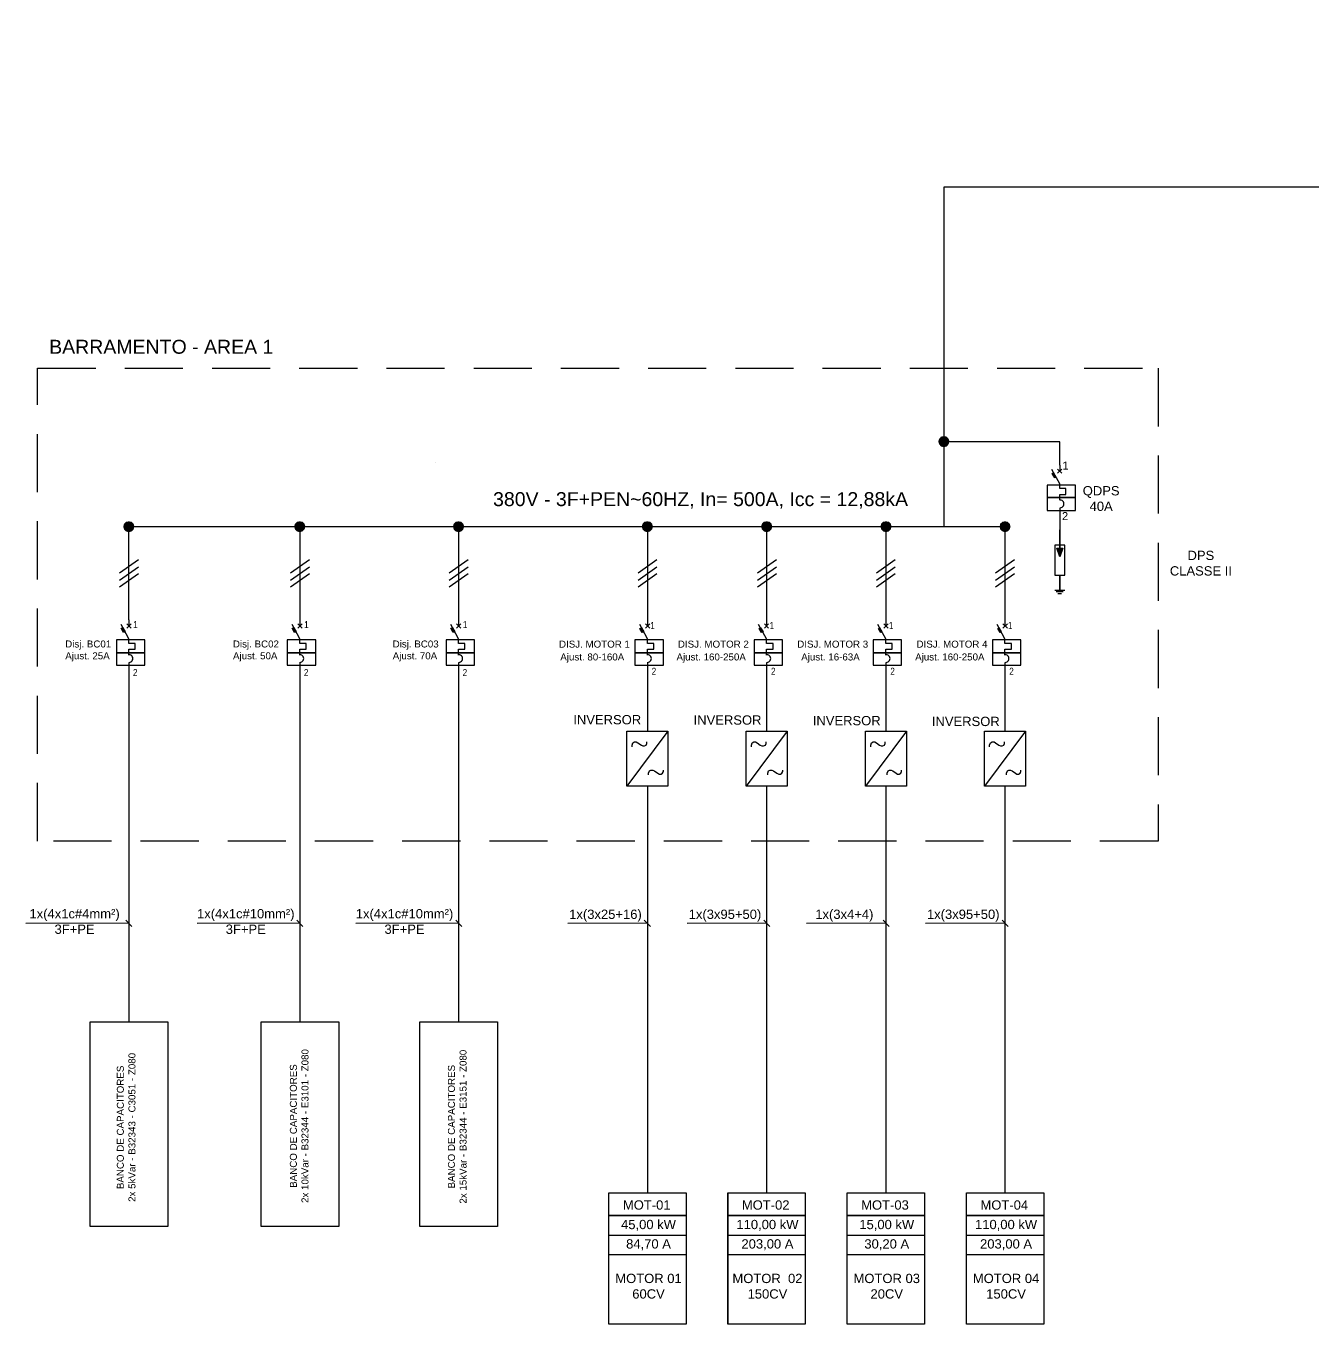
# Model space of a CAD drawing. Extents: x 40 to 807, y 68 to 581.
# Drawn here: x 40 to 316.7, y 68.1 to 347.1 of the extents above; entities that cross this region are included whole.
import ezdxf

# ---------------------------------------------------------------- set-up
doc = ezdxf.new("R2010")
doc.units = 0
doc.header["$MEASUREMENT"] = 0
doc.linetypes.add('DASHED2', pattern=[0.375, 0.25, -0.125])
doc.layers.get('0').update_dxf_attribs({"linetype": 'CONTINUOUS'})
for name, color, linetype in [('Elétrico2', 7, 'CONTINUOUS'), ('PDF_.M3G_INTERLIGAÇAO', 1, 'CONTINUOUS'), ('PDF_0_Fase', 1, 'CONTINUOUS')]:
    doc.layers.add(name, color=color, linetype=linetype)
for name, color, linetype, true_color in [('PDF_.M3G_COMPONENTES', 7, 'CONTINUOUS', 0xbababa), ('PDF_.M3G_PAINEIS', 7, 'CONTINUOUS', 0x767676), ('PDF_Text', 7, 'CONTINUOUS', 0xbababa)]:
    doc.layers.add(name, color=color, linetype=linetype, true_color=true_color)
doc.styles.add('Arial Narrow', font='ARIALN.TTF')
doc.styles.add('PDF ArialMT', font='arial.ttf')

msp = doc.modelspace()

# ---------------------------------------------------------------- linework, layer by layer
at = {"color": 3, "linetype": 'DASHED2', "ltscale": 50}
msp.add_lwpolyline([(42.52, 273.53), (283.4, 273.53), (283.4, 171.9), (42.52, 171.9)], close=True, dxfattribs=at)
at = {"layer": 'Elétrico2'}
for points in [[(60.14, 229.57), (64.2, 232.42)], [(96.89, 229.57), (100.95, 232.42)], [(131.02, 229.57), (135.08, 232.42)], [(171.61, 229.57), (175.67, 232.42)], [(197.27, 229.57), (201.33, 232.42)], [(222.83, 229.57), (226.89, 232.42)], [(248.48, 229.57), (252.54, 232.42)], [(60.14, 228.01), (64.2, 230.86)], [(60.14, 226.55), (64.2, 229.4)], [(96.89, 228.01), (100.95, 230.86)], [(96.89, 226.55), (100.95, 229.4)], [(131.02, 228.01), (135.08, 230.86)], [(131.02, 226.55), (135.08, 229.4)], [(171.61, 228.01), (175.67, 230.86)], [(171.61, 226.55), (175.67, 229.4)], [(197.27, 228.01), (201.33, 230.86)], [(197.27, 226.55), (201.33, 229.4)], [(222.83, 228.01), (226.89, 230.86)], [(222.83, 226.55), (226.89, 229.4)], [(248.48, 228.01), (252.54, 230.86)], [(248.48, 226.55), (252.54, 229.4)], [(62.13, 211.86), (62.13, 212.38), (62.13, 213.16), (63.51, 213.16), (63.51, 214.37), (62.13, 214.37), (62.13, 215.4), (60.48, 218.43)], [(61.69, 217.65), (62.64, 218.6)], [(61.69, 218.6), (62.64, 217.65)], [(62.13, 219.46), (62.13, 218.08)], [(98.88, 211.86), (98.88, 212.38), (98.88, 213.16), (100.26, 213.16), (100.26, 214.37), (98.88, 214.37), (98.88, 215.4), (97.24, 218.43)], [(98.45, 217.65), (99.4, 218.6)], [(98.45, 218.6), (99.4, 217.65)], [(98.88, 219.46), (98.88, 218.08)], [(133.01, 211.86), (133.01, 212.38), (133.01, 213.16), (134.39, 213.16), (134.39, 214.37), (133.01, 214.37), (133.01, 215.4), (131.37, 218.43)], [(132.58, 217.65), (133.53, 218.6)], [(132.58, 218.6), (133.53, 217.65)], [(133.01, 219.46), (133.01, 218.08)], [(173.6, 211.86), (173.6, 212.38), (173.6, 213.16), (174.98, 213.16), (174.98, 214.37), (173.6, 214.37), (173.6, 215.4), (171.96, 218.43)], [(173.17, 217.65), (174.12, 218.6)], [(173.17, 218.6), (174.12, 217.65)], [(173.6, 219.46), (173.6, 218.08)], [(199.25, 211.86), (199.25, 212.38), (199.25, 213.16), (200.63, 213.16), (200.63, 214.37), (199.25, 214.37), (199.25, 215.4), (197.53, 218.43)], [(198.82, 217.65), (199.68, 218.6)], [(198.82, 218.6), (199.68, 217.65)], [(199.25, 219.46), (199.25, 218.08)], [(224.9, 211.86), (224.9, 212.38), (224.9, 213.16), (226.2, 213.16), (226.2, 214.37), (224.9, 214.37), (224.9, 215.4), (223.18, 218.43)], [(224.47, 217.65), (225.34, 218.6)], [(224.47, 218.6), (225.34, 217.65)], [(224.9, 219.46), (224.9, 218.08)], [(250.47, 211.86), (250.47, 212.38), (250.47, 213.16), (251.85, 213.16), (251.85, 214.37), (250.47, 214.37), (250.47, 215.4), (248.83, 218.43)], [(250.04, 217.65), (250.99, 218.6)], [(250.04, 218.6), (250.99, 217.65)], [(250.47, 219.46), (250.47, 218.08)], [(62.13, 210.22), (62.13, 209.7), (62.13, 208.58)], [(98.88, 210.22), (98.88, 209.7), (98.88, 208.58)], [(133.01, 210.22), (133.01, 209.7), (133.01, 208.58)], [(173.6, 210.22), (173.6, 209.7), (173.6, 208.58)], [(199.25, 210.22), (199.25, 209.7), (199.25, 208.58)], [(224.9, 210.22), (224.9, 209.7), (224.9, 208.58)], [(250.47, 210.22), (250.47, 209.7), (250.47, 208.58)], [(178.01, 195.54), (169.2, 183.71)], [(203.66, 195.54), (194.85, 183.71)], [(229.31, 195.54), (220.5, 183.71)], [(254.87, 195.54), (246.06, 183.71)], [(170.32, 192.17), (170.32, 192.52), (170.49, 193.03), (170.84, 193.21), (171.18, 193.21), (171.53, 193.03), (172.31, 192.52), (172.65, 192.34), (173, 192.34), (173.34, 192.52), (173.52, 192.86), (173.52, 193.21)], [(195.97, 192.17), (195.97, 192.52), (196.14, 193.03), (196.49, 193.21), (196.83, 193.21), (197.18, 193.03), (197.87, 192.52), (198.22, 192.34), (198.56, 192.34), (198.99, 192.52), (199.17, 192.86), (199.17, 193.21)], [(221.62, 192.17), (221.62, 192.52), (221.8, 193.03), (222.14, 193.21), (222.49, 193.21), (222.83, 193.03), (223.52, 192.52), (223.87, 192.34), (224.21, 192.34), (224.56, 192.52), (224.73, 192.86), (224.73, 193.21)], [(247.19, 192.17), (247.19, 192.52), (247.36, 193.03), (247.71, 193.21), (248.14, 193.21), (248.48, 193.03), (249.17, 192.52), (249.52, 192.34), (249.87, 192.34), (250.21, 192.52), (250.38, 192.86), (250.38, 193.21)], [(173.86, 186.12), (173.86, 186.47), (174.03, 186.99), (174.38, 187.16), (174.81, 187.16), (175.16, 186.99), (175.85, 186.47), (176.19, 186.3), (176.54, 186.3), (176.88, 186.47), (177.06, 186.82), (177.06, 187.16)], [(199.51, 186.12), (199.51, 186.47), (199.68, 186.99), (200.03, 187.16), (200.38, 187.16), (200.72, 186.99), (201.41, 186.47), (201.84, 186.3), (202.19, 186.3), (202.54, 186.47), (202.71, 186.82), (202.71, 187.16)], [(225.16, 186.12), (225.16, 186.47), (225.34, 186.99), (225.68, 187.16), (226.03, 187.16), (226.37, 186.99), (227.06, 186.47), (227.41, 186.3), (227.75, 186.3), (228.1, 186.47), (228.27, 186.82), (228.27, 187.16)], [(250.82, 186.12), (250.82, 186.47), (250.99, 186.99), (251.33, 187.16), (251.68, 187.16), (252.02, 186.99), (252.72, 186.47), (253.06, 186.3), (253.41, 186.3), (253.75, 186.47), (253.92, 186.82), (253.92, 187.16)], [(62.08, 154.25), (40.01, 154.2)], [(62.77, 153.56), (61.48, 154.86)], [(98.88, 154.25), (76.81, 154.2)], [(99.57, 153.56), (98.27, 154.86)], [(133.01, 154.25), (110.94, 154.2)], [(133.7, 153.56), (132.4, 154.86)], [(173.56, 154.25), (156.47, 154.21)], [(174.25, 153.56), (172.95, 154.86)], [(199.25, 154.25), (182.17, 154.21)], [(199.94, 153.56), (198.65, 154.86)], [(224.9, 154.25), (207.82, 154.21)], [(225.6, 153.56), (224.3, 154.86)], [(250.47, 154.25), (233.38, 154.21)], [(251.16, 153.56), (249.87, 154.86)], [(181.98, 91.38), (165.31, 91.38), (181.98, 91.38)], [(207.54, 91.38), (190.88, 91.38), (207.54, 91.38)], [(233.2, 91.38), (216.53, 91.38), (233.2, 91.38)], [(258.85, 91.38), (242.18, 91.38), (258.85, 91.38)], [(165.31, 87.15), (181.98, 87.15)], [(190.88, 87.15), (207.54, 87.15)], [(216.53, 87.15), (233.2, 87.15)], [(242.18, 87.15), (258.85, 87.15)], [(165.31, 83), (181.98, 83)], [(190.88, 83), (207.54, 83)], [(216.53, 83), (233.2, 83)], [(242.18, 83), (258.85, 83)]]:
    msp.add_lwpolyline(points, dxfattribs=at)
for points in [[(60.48, 217.65), (60.83, 217.74), (61.35, 216.87), (61, 216.7)], [(97.24, 217.65), (97.58, 217.74), (98.1, 216.87), (97.76, 216.7)], [(131.37, 217.65), (131.71, 217.74), (132.23, 216.87), (131.89, 216.7)], [(171.96, 217.56), (172.31, 217.74), (172.82, 216.87), (172.48, 216.7)], [(197.61, 217.56), (197.96, 217.74), (198.48, 216.87), (198.13, 216.7)], [(223.26, 217.56), (223.52, 217.74), (224.04, 216.87), (223.78, 216.7)], [(248.92, 217.56), (249.17, 217.74), (249.69, 216.87), (249.43, 216.7)], [(59.45, 212.38), (65.58, 212.38), (65.58, 215.14), (59.45, 215.14)], [(96.2, 212.38), (102.33, 212.38), (102.33, 215.14), (96.2, 215.14)], [(130.33, 212.38), (136.46, 212.38), (136.46, 215.14), (130.33, 215.14)], [(170.92, 212.38), (177.06, 212.38), (177.06, 215.14), (170.92, 215.14)], [(196.58, 212.38), (202.62, 212.38), (202.62, 215.14), (196.58, 215.14)], [(222.14, 212.38), (228.27, 212.38), (228.27, 215.14), (222.14, 215.14)], [(247.79, 212.38), (253.92, 212.38), (253.92, 215.14), (247.79, 215.14)], [(59.45, 209.7), (65.58, 209.7), (65.58, 212.38), (59.45, 212.38)], [(96.2, 209.7), (102.33, 209.7), (102.33, 212.38), (96.2, 212.38)], [(130.33, 209.7), (136.46, 209.7), (136.46, 212.38), (130.33, 212.38)], [(170.92, 209.7), (177.06, 209.7), (177.06, 212.38), (170.92, 212.38)], [(196.58, 209.7), (202.62, 209.7), (202.62, 212.38), (196.58, 212.38)], [(222.14, 209.7), (228.27, 209.7), (228.27, 212.38), (222.14, 212.38)], [(247.79, 209.7), (253.92, 209.7), (253.92, 212.38), (247.79, 212.38)], [(169.2, 195.54), (178.01, 195.54), (178.01, 183.71), (169.2, 183.71)], [(194.85, 195.54), (203.66, 195.54), (203.66, 183.71), (194.85, 183.71)], [(220.5, 195.54), (229.31, 195.54), (229.31, 183.71), (220.5, 183.71)], [(246.06, 195.54), (254.87, 195.54), (254.87, 183.71), (246.06, 183.71)], [(53.83, 89.05), (53.83, 133.01), (70.5, 133.01), (70.5, 89.05)], [(90.59, 89.05), (90.59, 133.01), (107.26, 133.01), (107.26, 89.05)], [(124.72, 89.05), (124.72, 133.01), (141.39, 133.01), (141.39, 89.05)], [(181.98, 68.07), (165.31, 68.07), (165.31, 96.3), (181.98, 96.3)], [(207.54, 68.07), (190.88, 68.07), (190.88, 96.3), (207.54, 96.3)], [(207.54, 68.07), (190.96, 68.07), (190.96, 96.3), (207.54, 96.3)], [(233.2, 68.07), (216.53, 68.07), (216.53, 96.3), (233.2, 96.3)], [(233.2, 68.07), (216.53, 68.07), (216.53, 96.3), (233.2, 96.3)], [(258.85, 68.07), (242.18, 68.07), (242.18, 96.3), (258.85, 96.3)]]:
    msp.add_lwpolyline(points, close=True, dxfattribs=at)
for centre, start, end in [((62.17, 211.13), 269.9995, 90.0005), ((98.92, 211.13), 269.9995, 90.0005), ((133.05, 211.13), 269.9995, 90.0005), ((173.64, 211.13), 269.9995, 90.0005), ((199.3, 211.13), 269.9991, 90.0009), ((224.95, 211.13), 269.9991, 90.0009), ((250.51, 211.13), 269.9991, 90.0009)]:
    msp.add_arc(centre, 0.82, start, end, dxfattribs=at)
for points in [[(60.83, 217.74), (60.92, 217.65), (60.48, 217.65)], [(97.58, 217.74), (97.67, 217.65), (97.24, 217.65)], [(131.71, 217.74), (131.8, 217.65), (131.37, 217.65)], [(172.31, 217.74), (172.39, 217.56), (171.96, 217.56)], [(197.96, 217.74), (198.04, 217.56), (197.61, 217.56)], [(223.52, 217.74), (223.61, 217.56), (223.26, 217.56)], [(249.17, 217.74), (249.26, 217.56), (248.92, 217.56)], [(60.48, 217.65), (60.92, 216.87), (61.35, 216.87)], [(60.48, 217.65), (60.92, 217.65), (61.35, 216.87)], [(60.92, 216.87), (61.35, 216.87), (61, 216.7)], [(97.24, 217.65), (97.67, 216.87), (98.1, 216.87)], [(97.24, 217.65), (97.67, 217.65), (98.1, 216.87)], [(97.67, 216.87), (98.1, 216.87), (97.76, 216.7)], [(131.37, 217.65), (131.8, 216.87), (132.23, 216.87)], [(131.37, 217.65), (131.8, 217.65), (132.23, 216.87)], [(131.8, 216.87), (132.23, 216.87), (131.89, 216.7)], [(171.96, 217.56), (172.39, 216.87), (172.82, 216.87)], [(171.96, 217.56), (172.39, 217.56), (172.82, 216.87)], [(172.39, 216.87), (172.82, 216.87), (172.48, 216.7)], [(197.61, 217.56), (198.04, 216.87), (198.48, 216.87)], [(197.61, 217.56), (198.04, 217.56), (198.48, 216.87)], [(198.04, 216.87), (198.48, 216.87), (198.13, 216.7)], [(223.26, 217.56), (223.7, 216.87), (224.04, 216.87)], [(223.26, 217.56), (223.61, 217.56), (224.04, 216.87)], [(223.7, 216.87), (224.04, 216.87), (223.78, 216.7)], [(248.92, 217.56), (249.26, 216.87), (249.69, 216.87)], [(248.92, 217.56), (249.26, 217.56), (249.69, 216.87)], [(249.26, 216.87), (249.69, 216.87), (249.43, 216.7)]]:
    msp.add_solid(points, dxfattribs=at)
at = {"layer": 'PDF_.M3G_COMPONENTES', "linetype": 'Continuous', "lineweight": 25}
for points in [[(262.3, 245.2), (262.3, 245.72), (262.3, 246.41), (263.6, 246.41), (263.6, 247.71), (262.3, 247.71), (262.3, 248.66), (260.57, 251.77)], [(261.78, 250.99), (262.73, 251.85)], [(261.78, 251.85), (262.73, 250.99)], [(262.3, 252.72), (262.3, 251.42)], [(262.3, 243.47), (262.3, 242.96), (262.3, 241.92)], [(261.18, 225.85), (263.34, 225.85)], [(261.52, 225.51), (262.99, 225.51)], [(261.87, 225.08), (262.65, 225.08)]]:
    msp.add_lwpolyline(points, dxfattribs=at)
for points in [[(259.54, 245.72), (265.67, 245.72), (265.67, 248.4), (259.54, 248.4)], [(260.66, 250.9), (260.92, 251.07), (261.44, 250.12), (261.18, 249.95)], [(259.54, 242.96), (265.67, 242.96), (265.67, 245.72), (259.54, 245.72)], [(262.3, 234.84), (262.3, 238.81)], [(262.3, 234.84), (262.3, 238.81)], [(261.18, 229.05), (263.34, 229.05), (263.34, 235.53), (261.18, 235.53)], [(261.18, 229.05), (263.34, 229.05), (263.34, 235.53), (261.18, 235.53)], [(261.18, 229.05), (263.34, 229.05), (263.34, 235.53), (261.18, 235.53)], [(261.18, 229.05), (263.34, 229.05), (263.34, 235.53), (261.18, 235.53)], [(261.61, 234.84), (262.91, 234.84), (262.3, 233.02)], [(261.61, 234.84), (262.91, 234.84), (262.3, 233.02)], [(261.61, 234.84), (262.91, 234.84), (262.3, 233.02)], [(261.61, 234.84), (262.91, 234.84), (262.3, 233.02)], [(262.3, 225.85), (262.3, 229.05)], [(262.3, 225.85), (262.3, 229.05)]]:
    msp.add_lwpolyline(points, close=True, dxfattribs=at)
at = {"layer": 'PDF_.M3G_COMPONENTES', "linetype": 'Continuous', "lineweight": 0}
msp.add_lwpolyline([(262.3, 233.11), (262.3, 235.53)], close=True, dxfattribs=at)
msp.add_lwpolyline([(262.3, 233.11), (262.3, 235.53)], close=True, dxfattribs=at)
at = {"layer": 'PDF_.M3G_COMPONENTES', "linetype": 'Continuous', "lineweight": 25}
msp.add_arc((262.35, 244.38), 0.82, 269.9991, 90.0009, dxfattribs=at)
at = {"layer": 'PDF_.M3G_COMPONENTES', "linetype": 'Continuous', "transparency": 33554559}
for points in [[(260.92, 251.07), (261.01, 250.9), (260.66, 250.9)], [(260.66, 250.9), (261.09, 250.12), (261.44, 250.12)], [(260.66, 250.9), (261.01, 250.9), (261.44, 250.12)], [(261.09, 250.12), (261.44, 250.12), (261.18, 249.95)], [(261.61, 234.84), (262.91, 234.84), (262.3, 233.02)], [(261.61, 234.84), (262.91, 234.84), (262.3, 233.02)], [(261.61, 234.84), (262.91, 234.84), (262.3, 233.02)], [(261.61, 234.84), (262.91, 234.84), (262.3, 233.02)]]:
    msp.add_solid(points, dxfattribs=at)
at = {"layer": 'PDF_.M3G_INTERLIGAÇAO', "linetype": 'Continuous', "lineweight": 25}
for p, q in [((98.88, 239.5), (98.88, 218.77)), ((133.01, 239.5), (133.01, 218.77))]:
    msp.add_line(p, q, dxfattribs=at)
for points in [[(406.3, 347.12), (406.3, 312.48), (237.34, 312.48), (237.34, 239.5)], [(262.3, 252.72), (262.3, 257.72), (237.34, 257.72)], [(262.3, 241.92), (262.3, 236.91)], [(62.16, 219.46), (62.16, 239.5), (250.47, 239.5), (250.47, 219.46)], [(173.6, 239.5), (173.6, 219.46)], [(199.25, 239.5), (199.25, 219.46)], [(224.9, 239.5), (224.9, 219.46)], [(62.13, 208.58), (62.13, 133.01)], [(98.88, 208.58), (98.88, 133.01)], [(133.01, 208.58), (133.01, 133.01)], [(173.6, 208.58), (173.6, 195.54)], [(199.25, 208.58), (199.25, 195.54)], [(224.9, 208.58), (224.9, 195.54)], [(250.47, 208.58), (250.47, 195.54)], [(173.6, 183.71), (173.6, 96.3)], [(199.25, 183.71), (199.25, 96.3)], [(224.9, 183.71), (224.9, 96.3)], [(250.47, 183.71), (250.47, 96.3)]]:
    msp.add_lwpolyline(points, dxfattribs=at)
at = {"layer": 'PDF_.M3G_PAINEIS', "linetype": 'Continuous', "lineweight": 25}
msp.add_lwpolyline([(128, 253.23), (128, 253.23)], dxfattribs=at)
at = {"layer": 'PDF_0_Fase', "linetype": 'Continuous', "transparency": 33554559}
for points in [[(237.34, 257.81), (236.31, 258.33), (236.13, 257.81)], [(236.13, 257.81), (236.31, 257.21), (237.34, 257.81)], [(236.74, 258.85), (237.34, 257.81), (236.31, 258.33)], [(236.31, 257.21), (237.34, 257.81), (236.74, 256.69)], [(237.34, 258.93), (236.74, 258.85), (237.34, 257.81)], [(237.34, 257.81), (236.74, 256.69), (237.34, 256.6)], [(237.34, 257.81), (237.95, 258.85), (237.34, 258.93)], [(238.38, 258.33), (237.34, 257.81), (237.95, 258.85)], [(238.55, 257.81), (238.38, 258.33), (237.34, 257.81)], [(237.34, 256.6), (237.95, 256.69), (237.34, 257.81)], [(237.95, 256.69), (237.34, 257.81), (238.38, 257.21)], [(237.34, 257.81), (238.38, 257.21), (238.55, 257.81)], [(62.13, 239.5), (61.09, 240.11), (60.92, 239.5)], [(61.52, 240.54), (62.13, 239.5), (61.09, 240.11)], [(62.13, 240.62), (61.52, 240.54), (62.13, 239.5)], [(62.13, 239.5), (62.73, 240.54), (62.13, 240.62)], [(63.16, 240.11), (62.13, 239.5), (62.73, 240.54)], [(63.33, 239.5), (63.16, 240.11), (62.13, 239.5)], [(98.88, 239.5), (97.84, 240.11), (97.67, 239.5)], [(98.27, 240.54), (98.88, 239.5), (97.84, 240.11)], [(98.88, 240.62), (98.27, 240.54), (98.88, 239.5)], [(98.88, 239.5), (99.48, 240.54), (98.88, 240.62)], [(99.92, 240.11), (98.88, 239.5), (99.48, 240.54)], [(100.09, 239.5), (99.92, 240.11), (98.88, 239.5)], [(133.01, 239.5), (131.97, 240.11), (131.8, 239.5)], [(132.4, 240.54), (133.01, 239.5), (131.97, 240.11)], [(133.01, 240.62), (132.4, 240.54), (133.01, 239.5)], [(133.01, 239.5), (133.61, 240.54), (133.01, 240.62)], [(134.04, 240.11), (133.01, 239.5), (133.61, 240.54)], [(134.22, 239.5), (134.04, 240.11), (133.01, 239.5)], [(173.6, 239.5), (172.57, 240.11), (172.39, 239.5)], [(173, 240.54), (173.6, 239.5), (172.57, 240.11)], [(173.6, 240.62), (173, 240.54), (173.6, 239.5)], [(173.6, 239.5), (174.21, 240.54), (173.6, 240.62)], [(174.64, 240.11), (173.6, 239.5), (174.21, 240.54)], [(174.81, 239.5), (174.64, 240.11), (173.6, 239.5)], [(199.25, 239.5), (198.22, 240.11), (198.04, 239.5)], [(198.65, 240.54), (199.25, 239.5), (198.22, 240.11)], [(199.25, 240.62), (198.65, 240.54), (199.25, 239.5)], [(199.25, 239.5), (199.86, 240.54), (199.25, 240.62)], [(200.29, 240.11), (199.25, 239.5), (199.86, 240.54)], [(200.46, 239.5), (200.29, 240.11), (199.25, 239.5)], [(224.9, 239.5), (223.87, 240.11), (223.7, 239.5)], [(224.3, 240.54), (224.9, 239.5), (223.87, 240.11)], [(224.9, 240.62), (224.3, 240.54), (224.9, 239.5)], [(224.9, 239.5), (225.51, 240.54), (224.9, 240.62)], [(225.94, 240.11), (224.9, 239.5), (225.51, 240.54)], [(226.11, 239.5), (225.94, 240.11), (224.9, 239.5)], [(250.47, 239.5), (249.43, 240.11), (249.35, 239.5)], [(249.95, 240.54), (250.47, 239.5), (249.43, 240.11)], [(250.47, 240.62), (249.95, 240.54), (250.47, 239.5)], [(250.47, 239.5), (251.07, 240.54), (250.47, 240.62)], [(251.51, 240.11), (250.47, 239.5), (251.07, 240.54)], [(251.68, 239.5), (251.51, 240.11), (250.47, 239.5)], [(60.92, 239.5), (61.09, 238.9), (62.13, 239.5)], [(61.09, 238.9), (62.13, 239.5), (61.52, 238.46)], [(62.13, 239.5), (61.52, 238.46), (62.13, 238.29)], [(62.13, 238.29), (62.73, 238.46), (62.13, 239.5)], [(62.73, 238.46), (62.13, 239.5), (63.16, 238.9)], [(62.13, 239.5), (63.16, 238.9), (63.33, 239.5)], [(97.67, 239.5), (97.84, 238.9), (98.88, 239.5)], [(97.84, 238.9), (98.88, 239.5), (98.27, 238.46)], [(98.88, 239.5), (98.27, 238.46), (98.88, 238.29)], [(98.88, 238.29), (99.48, 238.46), (98.88, 239.5)], [(99.48, 238.46), (98.88, 239.5), (99.92, 238.9)], [(98.88, 239.5), (99.92, 238.9), (100.09, 239.5)], [(131.8, 239.5), (131.97, 238.9), (133.01, 239.5)], [(131.97, 238.9), (133.01, 239.5), (132.4, 238.46)], [(133.01, 239.5), (132.4, 238.46), (133.01, 238.29)], [(133.01, 238.29), (133.61, 238.46), (133.01, 239.5)], [(133.61, 238.46), (133.01, 239.5), (134.04, 238.9)], [(133.01, 239.5), (134.04, 238.9), (134.22, 239.5)], [(172.39, 239.5), (172.57, 238.9), (173.6, 239.5)], [(172.57, 238.9), (173.6, 239.5), (173, 238.46)], [(173.6, 239.5), (173, 238.46), (173.6, 238.29)], [(173.6, 238.29), (174.21, 238.46), (173.6, 239.5)], [(174.21, 238.46), (173.6, 239.5), (174.64, 238.9)], [(173.6, 239.5), (174.64, 238.9), (174.81, 239.5)], [(198.04, 239.5), (198.22, 238.9), (199.25, 239.5)], [(198.22, 238.9), (199.25, 239.5), (198.65, 238.46)], [(199.25, 239.5), (198.65, 238.46), (199.25, 238.29)], [(199.25, 238.29), (199.86, 238.46), (199.25, 239.5)], [(199.86, 238.46), (199.25, 239.5), (200.29, 238.9)], [(199.25, 239.5), (200.29, 238.9), (200.46, 239.5)], [(223.7, 239.5), (223.87, 238.9), (224.9, 239.5)], [(223.87, 238.9), (224.9, 239.5), (224.3, 238.46)], [(224.9, 239.5), (224.3, 238.46), (224.9, 238.29)], [(224.9, 238.29), (225.51, 238.46), (224.9, 239.5)], [(225.51, 238.46), (224.9, 239.5), (225.94, 238.9)], [(224.9, 239.5), (225.94, 238.9), (226.11, 239.5)], [(249.35, 239.5), (249.43, 238.9), (250.47, 239.5)], [(249.43, 238.9), (250.47, 239.5), (249.95, 238.46)], [(250.47, 239.5), (249.95, 238.46), (250.47, 238.29)], [(250.47, 238.29), (251.07, 238.46), (250.47, 239.5)], [(251.07, 238.46), (250.47, 239.5), (251.51, 238.9)], [(250.47, 239.5), (251.51, 238.9), (251.68, 239.5)]]:
    msp.add_solid(points, dxfattribs=at)

# ---------------------------------------------------------------- texts
at = {"layer": 'Elétrico2', "attachment_point": 8, "style": 'Arial Narrow'}
for s, insert, char_height, width in [('{\\fArial|b0|i0|c0|p34;BARRAMENTO - AREA 1}', (69.1, 276.61), 3, 85.934), ('{\\fArial|b0|i0|c0|p34;380V - 3F+PEN~60HZ, In= 500A, Icc = 12,88kA}', (185.04, 243.34), 3, 101.2406), ('{\\fArial|b0|i0|c0|p34;QDPS\\P40A}', (271.16, 242.84), 2, 7.5818), ('{\\fArial|b0|i0|c0|p34;DPS\\PCLASSE II}', (292.6, 228.95), 2, 54.7581), ('1', (63.54, 217.68), 1.5, 54.7581), ('1', (100.29, 217.68), 1.5, 54.7581), ('1', (134.42, 217.68), 1.5, 54.7581), ('1', (174.72, 217.5), 1.5, 54.7581), ('1', (200.38, 217.5), 1.5, 54.7581), ('1', (226.03, 217.5), 1.5, 54.7581), ('1', (251.59, 217.5), 1.5, 54.7581), ('{\\fArial|b0|i0|c0|p34;Disj. BC01}', (53.39, 213.06), 1.5, 54.7581), ('{\\fArial|b0|i0|c0|p34;Disj. BC02}', (89.45, 213.06), 1.5, 54.7581), ('\\pt31.5;{\\fArial|b0|i0|c0|p34;Disj. BC03}', (123.79, 213.06), 1.5, 54.7581), ('{\\fArial|b0|i0|c0|p34;DISJ. MOTOR 1}', (162.23, 213.46), 1.5, 54.7581), ('{\\fArial|b0|i0|c0|p34;DISJ. MOTOR 2}', (187.79, 213.46), 1.5, 54.7581), ('{\\fArial|b0|i0|c0|p34;DISJ. MOTOR 3}', (213.45, 213.46), 1.5, 54.7581), ('{\\fArial|b0|i0|c0|p34;DISJ. MOTOR 4}', (239.1, 213.46), 1.5, 54.7581), ('\\pt21;{\\fArial|b0|i0|c0|p34;Ajust. 25A}', (53.24, 210.52), 1.5, 54.7581), ('\\pt21;{\\fArial|b0|i0|c0|p34;Ajust. 50A}', (89.3, 210.52), 1.5, 54.7581), ('\\pt21;{\\fArial|b0|i0|c0|p34;Ajust. 70A}', (123.64, 210.52), 1.5, 54.7581), ('\\pt21;{\\fArial|b0|i0|c0|p34;Ajust. 80-160A}', (161.76, 210.27), 1.5, 54.7581), ('\\pt21;{\\fArial|b0|i0|c0|p34;Ajust. 160-250A}', (187.32, 210.27), 1.5, 54.7581), ('\\pt21;{\\fArial|b0|i0|c0|p34;Ajust. 16-63A}', (212.97, 210.27), 1.5, 54.7581), ('\\pt21;{\\fArial|b0|i0|c0|p34;Ajust. 160-250A}', (238.63, 210.27), 1.5, 54.7581), ('2', (63.5, 207.38), 1.5, 54.7581), ('2', (100.25, 207.38), 1.5, 54.7581), ('2', (134.38, 207.38), 1.5, 54.7581), ('2', (175.02, 207.65), 1.5, 54.7581), ('2', (200.67, 207.65), 1.5, 54.7581), ('2', (226.32, 207.65), 1.5, 54.7581), ('2', (251.89, 207.65), 1.5, 54.7581), ('{\\fArial|b0|i0|c0|p34;INVERSOR }', (164.98, 196.96), 2, 54.7581), ('{\\fArial|b0|i0|c0|p34;INVERSOR }', (190.84, 196.89), 2, 54.7581), ('{\\fArial|b0|i0|c0|p34;INVERSOR }', (216.46, 196.76), 2, 54.7581), ('{\\fArial|b0|i0|c0|p34;INVERSOR }', (242.06, 196.59), 2, 54.7581), ('{\\fArial|b0|i0|c0|p34;1x(4x1c#4mm²)\\P3F+PE}', (50.47, 151.92), 2, 54.7581), ('{\\fArial|b0|i0|c0|p34;1x(4x1c#10mm²)\\P3F+PE}', (87.27, 151.92), 2, 54.7581), ('{\\fArial|b0|i0|c0|p34;1x(4x1c#10mm²)\\P3F+PE}', (121.4, 151.92), 2, 54.7581), ('{\\fArial|b0|i0|c0|p34;1x(3x25+16)}', (164.6, 154.56), 2, 54.7581), ('{\\fArial|b0|i0|c0|p34;1x(3x95+50)}', (190.29, 154.56), 2, 54.7581), ('{\\fArial|b0|i0|c0|p34;1x(3x4+4)}', (215.95, 154.56), 2, 54.7581), ('{\\fArial|b0|i0|c0|p34;1x(3x95+50)}', (241.51, 154.56), 2, 54.7581), ('{\\fArial|b0|i0|c0|p34;MOT-01}', (173.47, 92.64), 2, 54.7581), ('{\\fArial|b0|i0|c0|p34;MOT-02}', (199.04, 92.64), 2, 54.7581), ('{\\fArial|b0|i0|c0|p34;MOT-03}', (224.69, 92.64), 2, 54.7581), ('{\\fArial|b0|i0|c0|p34;MOT-04}', (250.34, 92.64), 2, 54.7581), ('{\\fArial|b0|i0|c0|p34;45,00 kW}', (173.85, 88.1), 2, 54.7581), ('{\\fArial|b0|i0|c0|p34;110,00 kW}', (199.42, 88.1), 2, 54.7581), ('{\\fArial|b0|i0|c0|p34;15,00 kW}', (225.07, 88.1), 2, 54.7581), ('{\\fArial|b0|i0|c0|p34;110,00 kW}', (250.72, 88.1), 2, 54.7581), ('{\\fArial|b0|i0|c0|p34;84,70 A}', (173.85, 83.93), 2, 54.7581), ('{\\fArial|b0|i0|c0|p34;203,00 A}', (199.42, 83.93), 2, 54.7581), ('{\\fArial|b0|i0|c0|p34;30,20 A}', (225.07, 83.93), 2, 54.7581), ('{\\fArial|b0|i0|c0|p34;203,00 A}', (250.72, 83.93), 2, 54.7581), ('{\\fArial|b0|i0|c0|p34;MOTOR 01 \\P60CV}', (173.85, 73.52), 2, 54.7581), ('{\\fArial|b0|i0|c0|p34;MOTOR  02 \\P150CV}', (199.42, 73.52), 2, 54.7581), ('{\\fArial|b0|i0|c0|p34;MOTOR 03 \\P20CV}', (225.07, 73.52), 2, 54.7581), ('{\\fArial|b0|i0|c0|p34;MOTOR 04 \\P150CV}', (250.72, 73.52), 2, 54.7581)]:
    msp.add_mtext(s, dxfattribs=dict(at, insert=insert, char_height=char_height, width=width))
at = {"layer": 'Elétrico2', "char_height": 1.5, "width": 54.7581, "attachment_point": 8, "rotation": 90, "style": 'Arial Narrow'}
for s, insert in [('{\\fArial|b0|i0|c0|p34;BANCO DE CAPACITORES\\P2x 5kVar - B32343 - C3051 - Z080}', (63.57, 110.35)), ('{\\fArial|b0|i0|c0|p34;BANCO DE CAPACITORES^J2x 10kVar - B32344 - E3101 - Z080}', (100.77, 110.64)), ('{\\fArial|b0|i0|c0|p34;BANCO DE CAPACITORES^J2x 15kVar - B32344 - E3151 - Z080}', (134.75, 110.5))]:
    msp.add_mtext(s, dxfattribs=dict(at, insert=insert))
at = {"layer": 'PDF_Text', "linetype": 'Continuous', "char_height": 1.72, "attachment_point": 4, "style": 'PDF ArialMT'}
for s, insert in [('1', (262.83, 252.63)), ('2', (262.74, 241.75))]:
    msp.add_mtext(s, dxfattribs=dict(at, insert=insert))

doc.saveas('drawing.dxf')
